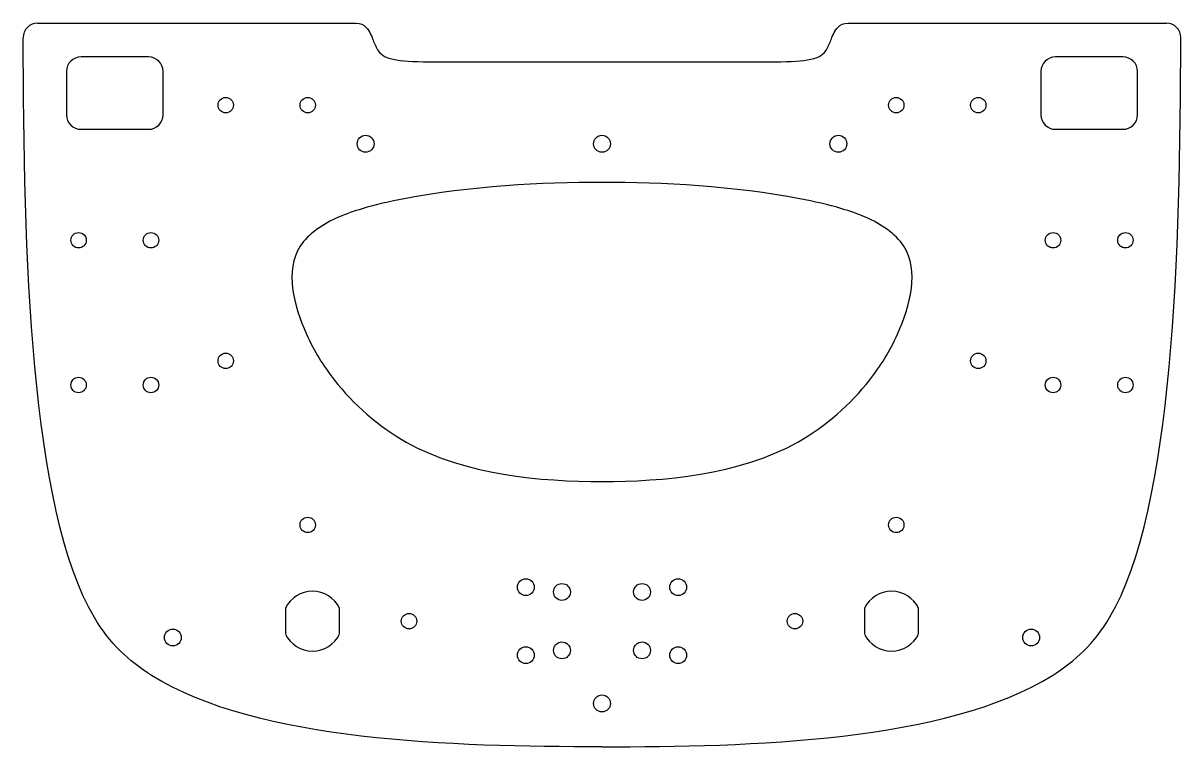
# Model space of a CAD drawing. Header units: millimetres. Extents: x -120 to 120, y -155 to -5.
import ezdxf

# ---------------------------------------------------------------- set-up
doc = ezdxf.new("R2010")
doc.units = ezdxf.units.MM

msp = doc.modelspace()

# ---------------------------------------------------------------- linework, layer by layer
at = {"color": 7, "linetype": 'Continuous', "lineweight": 25}
for p, q in [((-116.99, -5), (-51, -5)), ((51, -5), (116.99, -5)), ((-94, -12), (-108, -12)), ((-34.54, -13), (34.54, -13)), ((108, -12), (94, -12)), ((-111, -15), (-111, -24)), ((-91, -24), (-91, -15)), ((91, -15), (91, -24)), ((111, -24), (111, -15)), ((-108, -27), (-94, -27)), ((94, -27), (108, -27)), ((-65.6, -126.29), (-65.6, -131.61)), ((-54.4, -131.61), (-54.4, -126.29)), ((54.4, -126.29), (54.4, -131.61)), ((65.6, -131.61), (65.6, -126.29))]:
    msp.add_line(p, q, dxfattribs=at)
for centre, radius in [((-78, -22), 1.6), ((-61, -22), 1.6), ((61, -22), 1.6), ((78, -22), 1.6), ((-49, -30), 1.75), ((0, -30), 1.75), ((49, -30), 1.75), ((-108.5, -50), 1.6), ((-93.5, -50), 1.6), ((93.5, -50), 1.6), ((108.5, -50), 1.6), ((-78, -75), 1.6), ((78, -75), 1.6), ((-108.5, -80), 1.6), ((-93.5, -80), 1.6), ((93.5, -80), 1.6), ((108.5, -80), 1.6), ((-61, -109), 1.6), ((61, -109), 1.6), ((-15.8, -121.9), 1.75), ((-8.3, -122.9), 1.75), ((8.3, -122.9), 1.75), ((15.8, -121.9), 1.75), ((-40, -128.95), 1.6), ((40, -128.95), 1.6), ((-88.96, -132.34), 1.75), ((88.96, -132.34), 1.75), ((-15.8, -136), 1.75), ((-8.3, -135), 1.75), ((8.3, -135), 1.75), ((15.8, -136), 1.75), ((0, -146), 1.75)]:
    msp.add_circle(centre, radius, dxfattribs=at)
for centre, radius, start, end in [((-116.99, -8), 3, 90, 180.1426), ((116.99, -8), 3, 359.8574, 90), ((-108, -15), 3, 90, 180), ((-94, -15), 3, 0, 90), ((94, -15), 3, 90, 180), ((108, -15), 3, 0, 90), ((-108, -24), 3, 180, 270), ((-94, -24), 3, 270, 0), ((94, -24), 3, 180, 270), ((108, -24), 3, 270, 0), ((-60, -128.95), 6.2, 25.4146, 154.5854), ((60, -128.95), 6.2, 25.4146, 154.5854), ((-60, -128.95), 6.2, 205.4146, 334.5854), ((60, -128.95), 6.2, 205.4146, 334.5854)]:
    msp.add_arc(centre, radius, start, end, dxfattribs=at)
for points, knots in [([(-51, -5), (-49.13, -5), (-47.57, -8), (-47.38, -8.78), (-45.54, -12.65), (-41.68, -13), (-34.54, -13)], [0, 0, 0, 0, 0.228374, 0.4873, 0.564462, 1, 1, 1, 1]), ([(34.54, -13), (41.68, -13), (45.54, -12.65), (47.38, -8.78), (47.57, -8), (49.13, -5), (51, -5)], [0, 0, 0, 0, 0.435538, 0.5127, 0.771626, 1, 1, 1, 1]), ([(0, -155), (-30.57, -155), (-80.34, -153.73), (-118.23, -118.58), (-119.88, -52.11), (-119.99, -8.01)], [0, 0, 0, 0, 0.4580175, 0.5580175, 0.9744301, 0.9744301, 0.9744301, 0.9744301]), ([(0, -155), (30.57, -155), (80.34, -153.73), (118.23, -118.58), (119.88, -52.11), (119.99, -8.01)], [0, 0, 0, 0, 0.4580175, 0.5580175, 0.9744301, 0.9744301, 0.9744301, 0.9744301]), ([(0, -38), (-12.45, -38), (-30.69, -38.97), (-50.22, -43.37), (-57.87, -46.31), (-66.32, -54.26), (-62.77, -68.03), (-54.37, -81.48), (-35.75, -98.08), (-12.64, -100), (0, -100)], [0, 0, 0, 0, 0.264131, 0.321741, 0.388217, 0.419342, 0.536424, 0.607787, 0.734445, 1, 1, 1, 1]), ([(0, -100), (12.64, -100), (35.75, -98.08), (54.37, -81.48), (62.77, -68.03), (66.32, -54.26), (57.87, -46.31), (50.22, -43.37), (30.69, -38.97), (12.45, -38), (0, -38)], [0, 0, 0, 0, 0.265555, 0.392213, 0.463576, 0.580658, 0.611783, 0.678259, 0.735869, 1, 1, 1, 1])]:
    msp.add_open_spline(points, degree=3, knots=knots, dxfattribs=at)

doc.saveas('drawing.dxf')
